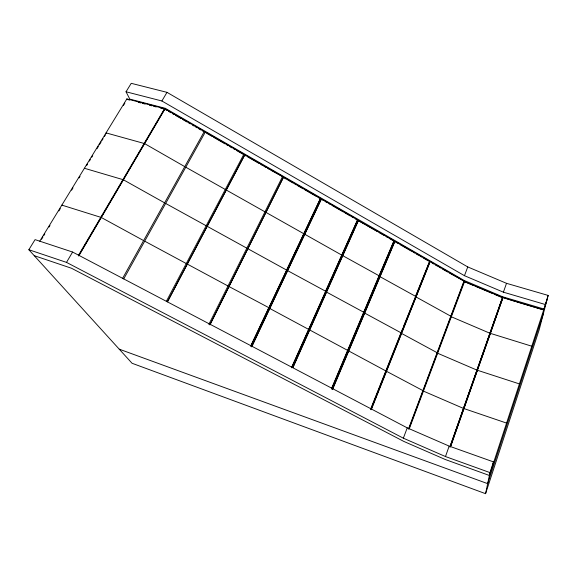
<?xml version="1.0" encoding="UTF-8"?>
<svg xmlns="http://www.w3.org/2000/svg" width="577" height="577" viewBox="0 0 577 577"><rect width="100%" height="100%" fill="white"/><g stroke="black" fill="none" stroke-linecap="round" stroke-linejoin="round"><path stroke-width="0.87" d="M463.966 408.574L506.57 423.085M490.407 333.376L531.792 346.214M543.7 309.921L502.942 297.516L514.799 301.36M485.567 493.681L489.981 472.606L493.501 461.903L449.166 446.1L407.239 427.86L72.601 252.048L35.06 239.628L28.85 249.726L132.046 363.265L485.567 493.681L539.185 329.755L548.15 295.417L506.512 283.321L467.752 266.935L166.991 92.349L131.231 83.319L126.031 91.779L129.811 99.114L165.289 108.317L464.196 280.487L502.697 296.802L543.996 309.02L548.15 295.417M492.859 464.882L493.501 461.903M519.423 383.914L477.439 370.261L502.596 298.684M546.938 300.047L489.383 475.47L445.43 459.566L403.813 441.419L71.483 268.247L34.245 255.661M543.469 313.34L487.666 483.649L119.237 349.164M450.861 445.848L477.143 371.09M489.981 472.606L445.48 456.551L449.166 446.1M545.178 304.468L503.396 292.178L506.512 283.321M450.262 445.841L502.697 296.802M450.421 445.711L476.717 370.975M502.178 298.583L477.006 370.138L437.597 353.225M450.031 447.262L502.711 297.48L464.442 281.612L473.537 285.471M450.572 446.483L502.942 297.516M445.48 456.551L403.352 438.188L407.239 427.86M503.396 292.178L464.456 275.691L467.752 266.935M408.66 428.509L464.196 280.487M408.696 429.274L464.24 281.179L430.139 261.54L370.989 409.749M409.273 428.783L464.644 281.345M160.507 108.065L164.784 109.176L164.914 108.822L204.294 131.498L204.128 131.83L202.585 130.936M370.816 408.667L400.553 333.874M401.217 332.222L402.861 328.082M403.518 326.423L415.714 296.419L379.825 276.563M415.714 295.763L429.685 261.28L394.906 241.251L332.338 389.453M370.809 409.396L429.685 261.28M371.307 409.663L430.139 261.54M331.378 388.948L363.582 312.496M363.936 311.667L378.584 276.888M292.748 367.65L358.252 220.558L394.033 240.753L378.938 276.058L379.24 275.864L342.644 255.604M331.667 388.84L394.033 240.753M332.619 389.345L394.906 241.251M291.731 367.116L325.731 291.298L287.505 270.577M325.817 290.678L357.617 219.779L321.396 198.928L251.875 346.214M291.623 367.809L357.617 219.779M293.001 367.52L358.541 220.313M250.88 345.695L268.327 308.702M250.714 346.351L320.487 198.401L283.516 177.117L210.136 324.288M251.716 346.878L321.396 198.928M143.623 240.587L101.206 217.442L61.847 205.109L62.186 205.549M144.704 241.172L186.256 263.53M208.86 324.368L282.55 176.562L244.799 154.824L167.395 301.872M209.92 324.923L283.516 177.117M164.611 202.859L123.319 179.743L84.408 168.268M165.671 203.443L206.162 225.751M184.763 166.63L144.538 143.572L106.06 132.89L106.348 133.374M185.794 167.215L225.275 189.465M205.131 132.407L205.304 132.075L243.855 154.275L166.349 301.324M167.539 301.684L244.799 154.824M122.612 278.345L204.294 131.498M123.723 278.929L205.304 132.075M78.645 255.048L164.546 108.671L126.875 98.891L39.748 241.2M78.595 255.993L164.914 108.822M79.301 254.919L165.289 108.317M28.85 249.726L66.499 262.384L72.601 252.048M126.031 91.779L161.885 100.982L166.991 92.349M41.522 239.318L42.936 237.017M43.874 235.481L44.811 233.952M49.038 227.042L49.975 225.506M58.897 210.922L60.311 208.622M71.577 190.208L72.983 187.907M79.085 177.94L80.023 176.403M86.6 165.657L87.538 164.12M89.421 161.048L90.358 159.512M91.772 157.204L92.709 155.667M96.943 148.751L98.357 146.443M99.294 144.906L101.177 141.834M102.115 140.29L103.059 138.754M104.466 136.453L105.411 134.917M123.442 105.44L124.834 103.175M243.855 154.275L243.653 154.578L236.721 150.59M226.249 190.013L264.893 211.788M207.157 226.299L246.776 248.132M187.28 264.078L227.915 285.947M451.272 316.751L489.981 333.268M282.55 176.562L270.772 170.193M265.882 212.343L303.718 233.671M247.785 248.687L286.553 270.05M423.403 391.098L463.533 408.444M228.954 286.509L268.932 307.721L320.487 198.401M304.649 234.19L341.699 255.07M269.675 308.428L308.572 329.359M326.431 292.027L363.885 312.33M309.568 329.893L347.628 350.376M364.498 313.001L401.217 332.9L400.885 333.052M415.844 296.859L451.048 316.333M464.24 281.179L449.158 272.892M348.566 350.874L385.825 370.924M401.361 333.311L437.366 352.828L437.005 352.958M386.309 371.191L423.15 390.723L422.797 390.824M129.71 100.066L127.142 99.395L126.875 98.891M138.264 102.288L140.831 102.951M142.541 103.398L145.108 104.062M149.385 105.173L151.953 105.843M153.662 106.283L156.23 106.954M516.502 301.865L534.352 307.152M536.047 307.656L542.849 309.669M475.188 286.17L492.556 293.534M494.208 294.234L501.651 297.386M66.499 262.384L403.352 438.188M161.885 100.982L464.456 275.691M165.556 109.623L167.099 110.51M168.643 111.397L170.951 112.731M172.494 113.619L174.038 114.506M175.581 115.393L180.983 118.501M182.527 119.389L187.157 122.057M188.701 122.944L190.244 123.831M192.559 125.166L194.096 126.053M195.639 126.94L197.183 127.827M198.726 128.721L201.041 130.049M206.674 133.294L212.069 136.396M213.605 137.283L225.167 143.94M226.703 144.827L228.247 145.714M229.783 146.601L232.098 147.928M233.642 148.816L235.178 149.703M244.598 155.126L246.141 156.014M247.677 156.901L259.224 163.543M260.768 164.431L262.304 165.318M263.848 166.205L266.156 167.532M267.692 168.419L269.235 169.306M283.285 177.399L286.365 179.166M287.901 180.053L293.289 183.154M294.825 184.041L296.369 184.928M297.905 185.816L303.293 188.917M304.836 189.804L316.376 196.447M317.92 197.334L319.456 198.221M321.908 199.628L323.445 200.515M324.988 201.402L327.296 202.736M328.832 203.623L330.376 204.51M331.919 205.39L343.466 212.04M345.01 212.927L350.398 216.036M351.934 216.923L353.477 217.803M355.014 218.69L357.329 220.025M359.024 220.998L364.419 224.107M365.962 224.994L377.524 231.651M379.067 232.538L384.462 235.647M386.006 236.534L387.549 237.421M389.093 238.308L393.716 240.97M394.589 241.474L398.447 243.696M399.991 244.583L411.581 251.255M413.125 252.142L414.668 253.036M416.212 253.923L418.527 255.258M420.078 256.145L421.621 257.032M423.165 257.926L428.567 261.035M432.115 263.083L433.666 263.97M435.217 264.865L437.539 266.199M439.09 267.093L440.64 267.988M442.184 268.875L447.608 271.998M164.546 108.671L164.784 109.176"/></g></svg>
